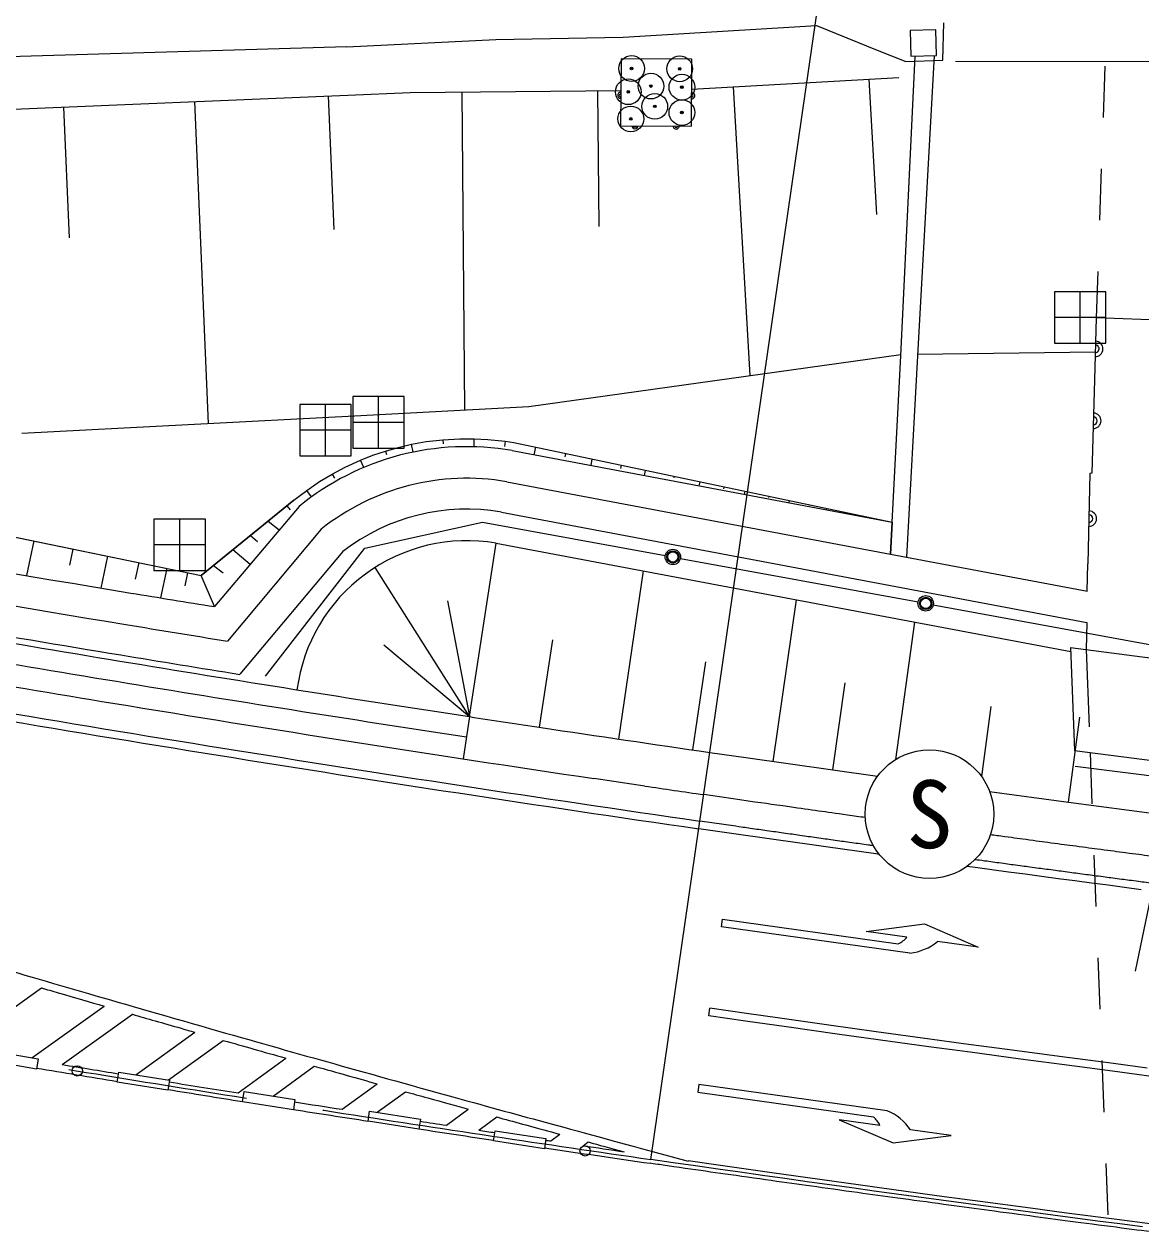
# Model space of a CAD drawing. Units: millimetres, scale not verified. Extents: x -1459003 to 1952903, y -3121393 to 1511092.
# Drawn here: x 346282 to 368003, y 277278 to 300748 of the extents above; entities that cross this region are included whole.
import ezdxf
from ezdxf.enums import TextEntityAlignment as Align

# ---------------------------------------------------------------- set-up
doc = ezdxf.new("R2010")
doc.units = ezdxf.units.MM
doc.header["$LTSCALE"] = 1000
doc.header["$PDMODE"] = 32
doc.header["$PDSIZE"] = 500
doc.linetypes.add('CHAIN', pattern=[18.5, 12, -1.5, 3.5, -1.5])
for name, color, linetype, lineweight in [('M-BGD', 7, 'Continuous', 25), ('M-BMK', 2, 'CHAIN', 13), ('M-BMK-OTRS', 5, 'Continuous', 25), ('M-BMK-ROW', 30, 'Continuous', 25), ('M-STR-HTXT', 7, 'Continuous', 13), ('M-STR-STRC', 7, 'Continuous', 25)]:
    doc.layers.add(name, color=color, linetype=linetype, lineweight=lineweight)
doc.styles.add('ＭＳ ゴシック', font='')
doc.styles.get('ＭＳ ゴシック').set_extended_font_data('MS Gothic')

msp = doc.modelspace()

# ---------------------------------------------------------------- linework, layer by layer
at = {"layer": 'M-BGD'}
for p, q in [((357934, 300493), (361695, 300722)), ((361695, 300722), (362875, 300243)), ((364149, 300048), (364172, 300774)), ((352559, 300306), (355459, 300447)), ((355459, 300447), (357934, 300493)), ((364013, 300640), (363513, 300625)), ((363513, 300625), (363529, 300125)), ((364029, 300141), (364013, 300640)), ((352559, 300306), (339400, 299923)), ((362875, 300243), (363432, 300022)), ((357892, 300073), (357884, 298773)), ((359272, 300065), (357892, 300073)), ((359264, 298765), (359272, 300065)), ((363334, 294295), (363614, 300128)), ((363432, 300022), (364149, 300048)), ((363529, 300125), (364029, 300141)), ((363981, 300139), (363659, 294294)), ((371027, 300006), (364399, 300023)), ((367302, 299931), (367267, 298932)), ((359268, 299482), (363294, 299710)), ((360076, 299528), (360395, 293911)), ((362709, 299677), (362858, 297044)), ((340087, 298842), (352578, 299369)), ((352194, 299353), (352304, 296753)), ((352578, 299369), (353794, 299421)), ((353794, 299421), (357888, 299456)), ((354795, 299429), (354848, 293244)), ((357436, 299452), (357459, 296811)), ((347049, 299136), (347157, 296591)), ((349594, 299243), (349859, 292983)), ((357884, 298773), (359264, 298765)), ((367233, 297933), (367198, 296933)), ((367164, 295934), (367132, 295033)), ((367132, 295033), (367099, 293832)), ((368633, 294977), (367132, 295033)), ((356097, 293310), (363336, 294323)), ((363661, 294331), (367114, 294377)), ((363133, 290441), (363334, 294295)), ((363659, 294294), (363446, 290382)), ((367099, 293832), (367052, 292013)), ((352707, 293132), (356097, 293310)), ((334752, 293116), (349726, 290024)), ((346235, 292793), (352707, 293132)), ((355033, 292528), (355037, 292685)), ((353310, 292445), (353331, 292377)), ((353847, 292423), (353816, 292576)), ((354427, 292666), (354435, 292582)), ((355639, 292634), (355624, 292530)), ((355777, 292453), (363165, 291061)), ((355804, 292608), (363165, 291061)), ((356205, 292373), (356232, 292518)), ((352887, 292124), (352826, 292268)), ((356805, 292330), (356817, 292392)), ((357310, 292165), (357333, 292287)), ((352276, 291998), (352320, 291920)), ((357893, 292169), (357880, 292107)), ((358350, 291968), (358369, 292069)), ((367009, 292010), (366974, 290248)), ((367052, 292013), (367009, 292010)), ((355669, 291848), (363133, 290441)), ((358923, 291953), (358917, 291923)), ((359414, 291768), (359429, 291846)), ((359892, 291749), (359883, 291708)), ((351871, 291552), (351779, 291680)), ((360294, 291602), (360306, 291662)), ((360766, 291565), (360762, 291544)), ((351530, 291488), (349724, 290024)), ((351629, 291367), (349983, 289418)), ((351394, 291378), (351455, 291303)), ((361163, 291438), (361170, 291480)), ((361542, 291402), (361539, 291384)), ((361888, 291302), (361893, 291328)), ((362145, 291275), (362143, 291263)), ((351030, 291083), (351244, 290913)), ((352907, 290556), (355195, 291064)), ((355195, 291064), (358753, 290412)), ((355568, 291257), (366950, 289111)), ((362396, 291206), (362399, 291222)), ((362604, 291179), (362603, 291173)), ((362799, 291130), (362801, 291137)), ((362895, 291118), (362894, 291115)), ((362981, 291095), (362982, 291099)), ((363056, 291084), (363056, 291083)), ((352062, 290926), (350235, 288749)), ((350685, 290805), (350821, 290687)), ((346469, 290697), (346330, 290021)), ((354946, 287279), (355462, 290651)), ((355462, 290652), (366639, 288544)), ((347230, 290539), (347165, 290226)), ((347902, 290401), (347774, 289780)), ((350681, 290237), (350340, 290524)), ((352481, 290492), (350476, 288102)), ((350975, 288065), (352907, 290556)), ((359048, 290357), (363670, 289509)), ((348511, 290275), (348444, 289952)), ((349055, 290163), (348936, 289587)), ((349967, 290219), (350155, 290073)), ((354946, 287279), (353109, 290182)), ((358325, 290112), (357841, 286843)), ((366956, 289720), (366974, 290248)), ((349460, 290079), (349408, 289825)), ((349983, 289418), (349726, 290024)), ((354519, 289534), (354946, 287279)), ((361296, 289552), (360847, 286407)), ((363966, 289455), (368588, 288607)), ((363603, 289116), (363233, 286444)), ((366950, 289111), (366938, 288582)), ((356557, 288772), (356301, 287073)), ((353281, 288676), (354946, 287279)), ((366636, 288621), (366712, 286622)), ((366636, 288621), (368899, 288330)), ((366938, 288582), (366995, 287083)), ((359533, 288346), (359284, 286632)), ((362244, 287937), (362006, 286242)), ((354945, 287279), (354821, 286459)), ((365088, 287477), (364903, 286117)), ((366594, 285614), (366814, 287266)), ((359619, 286583), (360319, 286482)), ((366712, 286622), (368975, 286332)), ((367014, 286583), (367052, 285584)), ((360319, 286482), (362883, 286120)), ((366724, 286318), (368987, 286028)), ((358353, 285929), (357364, 286075)), ((360201, 285661), (359500, 285762)), ((367090, 284585), (367129, 283586)), ((367167, 282586), (367205, 281587)), ((367243, 280588), (367281, 279588)), ((367319, 278589), (367358, 277590))]:
    msp.add_line(p, q, dxfattribs=at)
msp.add_lwpolyline([(365061, 285822), (366594, 285614), (368366, 285380), (371270, 285006), (373530, 284724), (375954, 284429), (377343, 284264)], dxfattribs=at)
for centre, radius in [((358098, 299885), 25), ((359033, 299879), 25), ((358474, 299543), 25), ((359076, 299522), 25), ((358034, 299432), 25), ((358549, 299149), 25), ((359076, 299028), 25), ((358083, 298904), 25), ((358900, 290385), 150), ((358900, 290385), 120), ((358900, 290385), 100), ((363818, 289482), 150), ((363818, 289482), 120), ((363818, 289482), 100)]:
    msp.add_circle(centre, radius, dxfattribs=at)
for centre, radius, start, end in [((444492, 872503), 605840, 261.18909, 261.18909), ((336281, -251332), 590751, 108.92784, 108.92784), ((357888, 299363), 60, 89.653, 269.6773), ((357888, 299363), 30, 89.6745, 269.6745), ((359268, 299355), 60, 269.6571, 89.6814), ((359268, 299355), 30, 269.6733, 89.6616), ((358164, 298771), 60, 179.6733, 359.6641), ((358164, 298771), 30, 179.6743, 359.6675), ((358964, 298767), 60, 179.6645, 359.667), ((358964, 298767), 30, 179.6767, 359.6699), ((367116, 294432), 150, 268.4285, 88.4225), ((367116, 294432), 75, 268.4205, 88.4279), ((367079, 293033), 150, 268.5173, 88.515), ((327953, 48758), 244231, 77.98744, 77.98744), ((367079, 293033), 75, 268.5226, 88.5199), ((354894, 287367), 5163, 80.1437, 129.218), ((327967, 48816), 243571, 77.98532, 77.98532), ((444504, 872567), 590760, 259.43807, 260.63375), ((354894, 287367), 4548, 80.1867, 128.51), ((354894, 287367), 3948, 80.1865, 127.6651), ((366992, 291129), 150, 268.8646, 88.8599), ((249103, -1392240), 1683492, 84.67993, 84.67993), ((249103, -1392240), 1683492, 84.73973, 84.73973), ((444482, 872439), 591250, 259.43792, 260.63391), ((366992, 291129), 75, 268.866, 88.8633), ((354894, 287367), 3333, 80.1861, 172.4926), ((246950, -1415440), 1705953, 84.68032, 84.68032), ((246950, -1415440), 1705953, 84.73933, 84.73933), ((444505, 872573), 591986, 259.94647, 260.63376), ((445128, 876399), 594642, 260.63451, 260.79284), ((444493, 872505), 592037, 259.95373, 260.6338), ((444457, 872300), 592229, 259.96717, 260.63407), ((445363, 877840), 596723, 260.63483, 260.82695), ((444492, 872499), 592862, 259.96677, 260.63384), ((444338, 871567), 590967, 260.63392, 260.86115), ((444498, 872537), 592070, 260.63391, 261.30048), ((444533, 872756), 592691, 260.63402, 261.30034), ((444500, 872550), 592913, 260.63389, 261.54901), ((445504, 879165), 598774, 261.30122, 261.43618), ((444476, 872414), 591945, 261.43728, 261.75812), ((248310, 3857), 282415, 80.7712, 80.7712), ((444148, 870150), 590487, 261.64557, 261.75808)]:
    msp.add_arc(centre, radius, start, end, dxfattribs=at)
for points, knots in [([(362642, 285315), (362534, 285330), (362420, 285346), (362294, 285364), (361854, 285425), (361607, 285460), (361167, 285523), (360790, 285576), (360672, 285593), (360201, 285661)], [0, 0, 0, 0, 1, 1, 1, 2, 2, 2, 3, 3, 3, 3]), ([(375454, 283653), (375255, 283677), (375205, 283683), (375046, 283703), (374856, 283726), (374750, 283739), (374560, 283762), (374371, 283785), (374265, 283798), (374075, 283821), (373886, 283844), (373780, 283857), (373590, 283880), (373401, 283904), (373294, 283917), (373105, 283940), (372915, 283964), (372809, 283977), (372620, 284001), (372431, 284024), (372324, 284037), (372135, 284061), (371946, 284085), (371840, 284098), (371650, 284122), (371461, 284146), (371355, 284159), (371165, 284183), (370976, 284207), (370870, 284220), (370681, 284244), (370491, 284268), (370385, 284282), (370196, 284306), (370007, 284330), (369901, 284344), (369712, 284368), (369522, 284393), (369416, 284406), (369227, 284431), (369038, 284455), (368932, 284469), (368743, 284494), (368554, 284518), (368448, 284532), (368259, 284557), (368070, 284581), (367964, 284595), (367774, 284620), (367585, 284645), (367479, 284659), (367290, 284684), (367101, 284709), (366995, 284723), (366806, 284748), (366617, 284773), (366512, 284787), (366323, 284812), (366134, 284838), (366028, 284852), (365839, 284877), (365650, 284903), (365544, 284917), (365355, 284943), (365246, 284957), (365164, 284968), (365078, 284980)], [0, 0, 0, 0, 1, 1, 1, 2, 2, 2, 3, 3, 3, 4, 4, 4, 5, 5, 5, 6, 6, 6, 7, 7, 7, 8, 8, 8, 9, 9, 9, 10, 10, 10, 11, 11, 11, 12, 12, 12, 13, 13, 13, 14, 14, 14, 15, 15, 15, 16, 16, 16, 17, 17, 17, 18, 18, 18, 19, 19, 19, 20, 20, 20, 21, 21, 21, 22, 22, 22, 22])]:
    msp.add_open_spline(points, degree=3, knots=knots, dxfattribs=at)
msp.add_open_spline([(365078, 284980), (365076, 284980), (365075, 284980), (365073, 284981)], degree=3, dxfattribs=at)
for p in [(358098, 299885), (359033, 299879), (358474, 299543), (359076, 299522), (358034, 299432), (358549, 299149), (359076, 299028), (358083, 298904)]:
    msp.add_point(p, dxfattribs=at)
at = {"layer": 'M-BMK'}
msp.add_lwpolyline([(368032, 277355), (367597, 277412), (367162, 277469), (366727, 277526), (366292, 277583), (365858, 277641), (365423, 277699), (364988, 277757), (364554, 277815), (364119, 277874), (363684, 277933), (363250, 277993), (362815, 278052), (362381, 278112), (361946, 278172), (361512, 278233), (361078, 278294), (360643, 278355), (360209, 278416), (359775, 278478), (359341, 278540), (358906, 278603), (358472, 278665)], dxfattribs=at)
msp.add_arc((444490, 872468), 600000, 259.37454, 261.75751, dxfattribs=at)
at = {"layer": 'M-BMK-OTRS'}
msp.add_lwpolyline([(334751, 293116), (349724, 290024), (351530, 291488), (351629, 291568), (351779, 291680), (352030, 291850), (352276, 291998), (352527, 292131), (352826, 292268), (353066, 292363), (353310, 292445), (353556, 292516), (353816, 292576), (354104, 292628), (354427, 292666), (354760, 292685), (355037, 292685), (355299, 292671), (355639, 292634), (355804, 292608), (363165, 291061), (363133, 290441), (366963, 289719)], dxfattribs=at)
at = {"layer": 'M-BMK-ROW'}
for p, q in [((367322, 295540), (366322, 295540)), ((366322, 295540), (366322, 294540)), ((366822, 294540), (366822, 295540)), ((367322, 294540), (367322, 295540)), ((367322, 295040), (366322, 295040)), ((366322, 294540), (367322, 294540)), ((353673, 293503), (352673, 293503)), ((352673, 293503), (352673, 292503)), ((353173, 292503), (353173, 293503)), ((353673, 292503), (353673, 293503)), ((352645, 293349), (351645, 293349)), ((351645, 293349), (351645, 292349)), ((352145, 292349), (352145, 293349)), ((352645, 292349), (352645, 293349)), ((353673, 293003), (352673, 293003)), ((352645, 292849), (351645, 292849)), ((352673, 292503), (353673, 292503)), ((351645, 292349), (352645, 292349)), ((349808, 291121), (348808, 291121)), ((348808, 291121), (348808, 290121)), ((349308, 290121), (349308, 291121)), ((349808, 290121), (349808, 291121)), ((349808, 290621), (348808, 290621)), ((348808, 290121), (349808, 290121))]:
    msp.add_line(p, q, dxfattribs=at)
at = {"layer": 'M-STR-HTXT'}
for p, q in [((358472, 278665), (367842, 343348)), ((367898, 282330), (378828, 334989))]:
    msp.add_line(p, q, dxfattribs=at)
at = {"layer": 'M-STR-STRC'}
for p, q in [((360127, 285146), (359426, 285247)), ((359847, 283191), (359868, 283339)), ((359868, 283339), (363285, 282863)), ((363511, 282679), (359847, 283191)), ((362662, 283101), (363792, 283246)), ((363454, 282990), (362662, 283101)), ((363792, 283246), (364840, 282797)), ((364840, 282797), (364048, 282908)), ((345000, 280850), (346623, 282002)), ((346432, 280643), (347838, 281649)), ((347023, 280513), (348388, 281490)), ((348380, 281492), (348388, 281490)), ((359598, 281458), (359619, 281607)), ((348457, 280313), (349605, 281140)), ((349090, 280214), (350156, 280983)), ((350444, 279960), (351375, 280636)), ((351123, 279898), (351926, 280481)), ((352469, 279642), (353148, 280138)), ((359406, 280122), (359385, 279974)), ((363070, 279610), (359406, 280122)), ((353150, 279583), (353699, 279984)), ((359385, 279974), (362802, 279496)), ((354496, 279331), (354922, 279645)), ((355125, 279236), (355474, 279493)), ((362929, 279327), (362137, 279437)), ((362137, 279437), (363185, 278988)), ((356524, 279027), (356700, 279157)), ((363185, 278988), (364316, 279133)), ((364316, 279133), (363524, 279244)), ((357154, 278934), (357252, 279007)), ((358504, 278823), (359201, 278636))]:
    msp.add_line(p, q, dxfattribs=at)
for points in [[(362916, 284600), (362846, 284610), (362523, 284655), (362201, 284700), (361878, 284745), (361556, 284791), (361234, 284836), (360912, 284882), (360589, 284928), (360267, 284974), (359404, 285098)], [(368010, 283913), (367687, 283956), (367364, 283998), (367041, 284041), (366718, 284084), (366395, 284127), (366072, 284170), (365750, 284213), (365427, 284257), (365104, 284300), (364781, 284344), (364620, 284366)], [(368252, 280276), (367449, 280381), (366466, 280511), (365663, 280618), (364680, 280750), (363878, 280859), (362896, 280994), (362094, 281105), (361112, 281243), (360311, 281356), (359598, 281458)], [(368123, 280444), (367468, 280530), (366422, 280667), (365502, 280790), (364551, 280918), (363898, 281008), (362853, 281151), (361934, 281279), (360984, 281412), (360332, 281505), (359619, 281607)], [(368232, 277405), (367533, 277496), (366554, 277624), (365856, 277717), (364877, 277847), (364179, 277942), (363201, 278075), (362503, 278171), (361525, 278307), (360828, 278405), (359825, 278547), (359195, 278637)]]:
    msp.add_lwpolyline(points, dxfattribs=at)
for points in [[(345535, 280595), (345569, 280792), (346555, 280622), (346520, 280425)], [(348091, 280167), (348122, 280365), (349110, 280211), (349079, 280013)], [(350532, 279787), (350562, 279985), (351550, 279831), (351520, 279634)], [(352972, 279408), (353003, 279605), (353991, 279452), (353960, 279254)], [(355413, 279028), (355444, 279226), (356432, 279072), (356401, 278874)]]:
    msp.add_lwpolyline(points, close=True, dxfattribs=at)
for centre, radius in [((363891, 285382), 1250), ((347316, 280389), 100), ((357194, 278833), 100)]:
    msp.add_circle(centre, radius, dxfattribs=at)
for centre, radius, start, end in [((447798, 891676), 619416, 260.19854, 260.19854), ((446458, 884104), 611726, 260.39352, 260.39352), ((442504, 859024), 586335, 261.56778, 261.56778), ((437337, 831795), 558628, 259.99993, 259.99993), ((444484, 872455), 593336, 259.94484, 261.75787), ((444484, 872451), 593483, 259.93214, 261.75787), ((363075, 283316), 500, 294.8109, 319.3054), ((363406, 283674), 1000, 276.0741, 309.9712), ((444485, 872462), 599919, 260.65034, 260.75619), ((444488, 872477), 600084, 260.60436, 260.75629), ((444488, 872477), 600084, 260.85177, 260.99212), ((444485, 872462), 599919, 260.8517, 260.98125), ((444485, 872462), 599919, 261.0876, 261.17709), ((444488, 872477), 600084, 261.0876, 261.22796), ((362696, 278683), 1000, 34.1302, 68.0272), ((444486, 872465), 603497, 259.37488, 261.75786), ((444485, 872462), 599919, 261.3235, 261.37294), ((362475, 279117), 500, 24.8044, 49.2803), ((444492, 872501), 603683, 259.37495, 261.75779), ((444488, 872477), 600084, 261.32344, 261.46379), ((444485, 872462), 599919, 261.43372, 261.4639), ((444488, 872477), 600084, 261.55928, 261.75784), ((444485, 872462), 599919, 261.5594, 261.56879), ((444485, 872462), 599919, 261.62957, 261.70698)]:
    msp.add_arc(centre, radius, start, end, dxfattribs=at)
for points, knots in [([(335083, 285655), (337392, 284933), (337977, 284751), (339836, 284184), (341694, 283617), (342736, 283304), (344599, 282753), (346464, 282202), (347509, 281897), (349379, 281361), (351250, 280825), (352299, 280528), (354174, 280008), (355864, 279539), (356397, 279394), (358504, 278823)], [0, 0, 0, 0, 1, 1, 1, 2, 2, 2, 3, 3, 3, 4, 4, 4, 5, 5, 5, 5]), ([(362797, 284768), (362769, 284772), (362739, 284776), (362705, 284781), (362579, 284799), (362509, 284808), (362383, 284826), (362257, 284844), (362186, 284853), (362060, 284871), (361935, 284889), (361864, 284899), (361738, 284916), (361612, 284934), (361542, 284944), (361416, 284962), (361290, 284980), (361220, 284990), (361094, 285008), (360968, 285025), (360897, 285036), (360772, 285053), (360646, 285071), (360575, 285081), (360450, 285099), (360324, 285117), (360284, 285123), (360127, 285146)], [0, 0, 0, 0, 1, 1, 1, 2, 2, 2, 3, 3, 3, 4, 4, 4, 5, 5, 5, 6, 6, 6, 7, 7, 7, 8, 8, 8, 9, 9, 9, 9]), ([(382684, 282290), (382602, 282299), (382537, 282306), (382439, 282317), (382313, 282332), (382242, 282340), (382115, 282354), (381988, 282368), (381917, 282376), (381790, 282390), (381664, 282405), (381593, 282413), (381466, 282427), (381339, 282441), (381268, 282449), (381141, 282464), (381015, 282478), (380944, 282486), (380817, 282501), (380690, 282515), (380619, 282523), (380493, 282538), (380366, 282552), (380295, 282560), (380168, 282575), (380042, 282589), (379971, 282598), (379844, 282612), (379717, 282627), (379646, 282635), (379520, 282650), (379393, 282664), (379322, 282672), (379195, 282687), (379069, 282702), (378998, 282710), (378871, 282725), (378745, 282739), (378674, 282748), (378547, 282763), (378420, 282777), (378350, 282786), (378223, 282800), (378096, 282815), (378025, 282824), (377899, 282838), (377772, 282853), (377701, 282862), (377575, 282877), (377448, 282891), (377377, 282900), (377251, 282915), (377124, 282930), (377053, 282938), (376927, 282953), (376800, 282968), (376729, 282977), (376603, 282992), (376476, 283007), (376405, 283015), (376279, 283030), (376152, 283045), (376081, 283054), (375955, 283069), (375828, 283084), (375757, 283093), (375631, 283108), (375504, 283123), (375434, 283132), (375307, 283147), (375181, 283162), (375110, 283171), (374983, 283186), (374857, 283202), (374786, 283210), (374659, 283226), (374533, 283241), (374462, 283250), (374336, 283265), (374209, 283280), (374138, 283289), (374012, 283305), (373886, 283320), (373815, 283329), (373688, 283344), (373562, 283360), (373491, 283368), (373365, 283384), (373238, 283400), (373167, 283408), (373041, 283424), (372915, 283440), (372844, 283448), (372717, 283464), (372591, 283480), (372520, 283489), (372394, 283504), (372268, 283520), (372197, 283529), (372070, 283545), (371944, 283561), (371873, 283569), (371747, 283585), (371621, 283601), (371550, 283610), (371424, 283626), (371297, 283642), (371226, 283651), (371100, 283667), (370974, 283683), (370903, 283692), (370777, 283708), (370650, 283724), (370580, 283733), (370453, 283749), (370327, 283765), (370256, 283774), (370130, 283790), (370004, 283806), (369933, 283815), (369807, 283832), (369681, 283848), (369610, 283857), (369484, 283873), (369357, 283889), (369287, 283899), (369161, 283915), (369034, 283931), (368964, 283940), (368837, 283957), (368711, 283973), (368640, 283982), (368514, 283999), (368388, 284015), (368317, 284024), (368191, 284041), (368065, 284057), (367994, 284067), (367868, 284083), (367742, 284100), (367671, 284109), (367545, 284126), (367419, 284142), (367348, 284151), (367222, 284168), (367096, 284185), (367025, 284194), (366899, 284211), (366773, 284228), (366703, 284237), (366576, 284254), (366450, 284271), (366380, 284280), (366254, 284297), (366128, 284314), (366057, 284323), (365931, 284340), (365805, 284357), (365734, 284366), (365608, 284383), (365482, 284400), (365411, 284410), (365285, 284427), (365159, 284444), (365089, 284454), (364963, 284471), (364890, 284481), (364835, 284488), (364778, 284496)], [0, 0, 0, 0, 1, 1, 1, 2, 2, 2, 3, 3, 3, 4, 4, 4, 5, 5, 5, 6, 6, 6, 7, 7, 7, 8, 8, 8, 9, 9, 9, 10, 10, 10, 11, 11, 11, 12, 12, 12, 13, 13, 13, 14, 14, 14, 15, 15, 15, 16, 16, 16, 17, 17, 17, 18, 18, 18, 19, 19, 19, 20, 20, 20, 21, 21, 21, 22, 22, 22, 23, 23, 23, 24, 24, 24, 25, 25, 25, 26, 26, 26, 27, 27, 27, 28, 28, 28, 29, 29, 29, 30, 30, 30, 31, 31, 31, 32, 32, 32, 33, 33, 33, 34, 34, 34, 35, 35, 35, 36, 36, 36, 37, 37, 37, 38, 38, 38, 39, 39, 39, 40, 40, 40, 41, 41, 41, 42, 42, 42, 43, 43, 43, 44, 44, 44, 45, 45, 45, 46, 46, 46, 47, 47, 47, 48, 48, 48, 49, 49, 49, 50, 50, 50, 51, 51, 51, 52, 52, 52, 53, 53, 53, 54, 54, 54, 55, 55, 55, 56, 56, 56, 56]), ([(346622, 282002), (346725, 281972), (346832, 281941), (346945, 281908), (347283, 281810), (347568, 281727), (347837, 281649)], [0, 0, 0, 0, 1, 1, 1, 2, 2, 2, 2]), ([(348388, 281490), (348674, 281407), (348975, 281321), (349337, 281217), (349430, 281190), (349519, 281165), (349605, 281140)], [0, 0, 0, 0, 1, 1, 1, 2, 2, 2, 2]), ([(353699, 279984), (353835, 279946), (353979, 279906), (354134, 279863), (354429, 279781), (354683, 279711), (354922, 279645)], [0, 0, 0, 0, 1, 1, 1, 2, 2, 2, 2]), ([(355474, 279493), (355796, 279404), (356128, 279313), (356539, 279201), (356595, 279186), (356649, 279171), (356700, 279157)], [0, 0, 0, 0, 1, 1, 1, 2, 2, 2, 2]), ([(383979, 275380), (383159, 275471), (382954, 275493), (382297, 275566), (381640, 275640), (381272, 275681), (380615, 275755), (379959, 275830), (379591, 275872), (378934, 275948), (378278, 276023), (377910, 276066), (377254, 276143), (376597, 276220), (376230, 276263), (375573, 276342), (374917, 276420), (374549, 276464), (373893, 276544), (373237, 276624), (372870, 276669), (372214, 276750), (371558, 276831), (371191, 276877), (370535, 276960), (369879, 277042), (369512, 277089), (368856, 277173), (368201, 277258), (367834, 277305), (367178, 277391), (366523, 277477), (366156, 277525), (365501, 277613), (364846, 277700), (364479, 277750), (363824, 277839), (363169, 277928), (362802, 277978), (362147, 278069), (361493, 278160), (361126, 278211), (360472, 278304), (359817, 278396), (359451, 278448), (358797, 278543), (358666, 278562), (358625, 278568), (358462, 278591)], [0, 0, 0, 0, 1, 1, 1, 2, 2, 2, 3, 3, 3, 4, 4, 4, 5, 5, 5, 6, 6, 6, 7, 7, 7, 8, 8, 8, 9, 9, 9, 10, 10, 10, 11, 11, 11, 12, 12, 12, 13, 13, 13, 14, 14, 14, 15, 15, 15, 16, 16, 16, 16])]:
    msp.add_open_spline(points, degree=3, knots=knots, dxfattribs=at)
for points in [[(362800, 284768), (362799, 284768), (362798, 284768), (362797, 284768)], [(362803, 284767), (362802, 284767), (362801, 284768), (362800, 284768)], [(364778, 284496), (364777, 284496), (364776, 284496), (364775, 284496)], [(350156, 280983), (350560, 280867), (350924, 280764), (351375, 280636)], [(351926, 280481), (352391, 280350), (352758, 280247), (353147, 280138)], [(357252, 279007), (357467, 278948), (357675, 278892), (357956, 278816)]]:
    msp.add_open_spline(points, degree=3, dxfattribs=at)

# ---------------------------------------------------------------- texts
at = {"layer": 'M-STR-STRC', "style": 'ＭＳ ゴシック'}
msp.add_text('S', height=1320, dxfattribs=at).set_placement((363891, 285382), align=Align.MIDDLE_CENTER)

doc.saveas('drawing.dxf')
